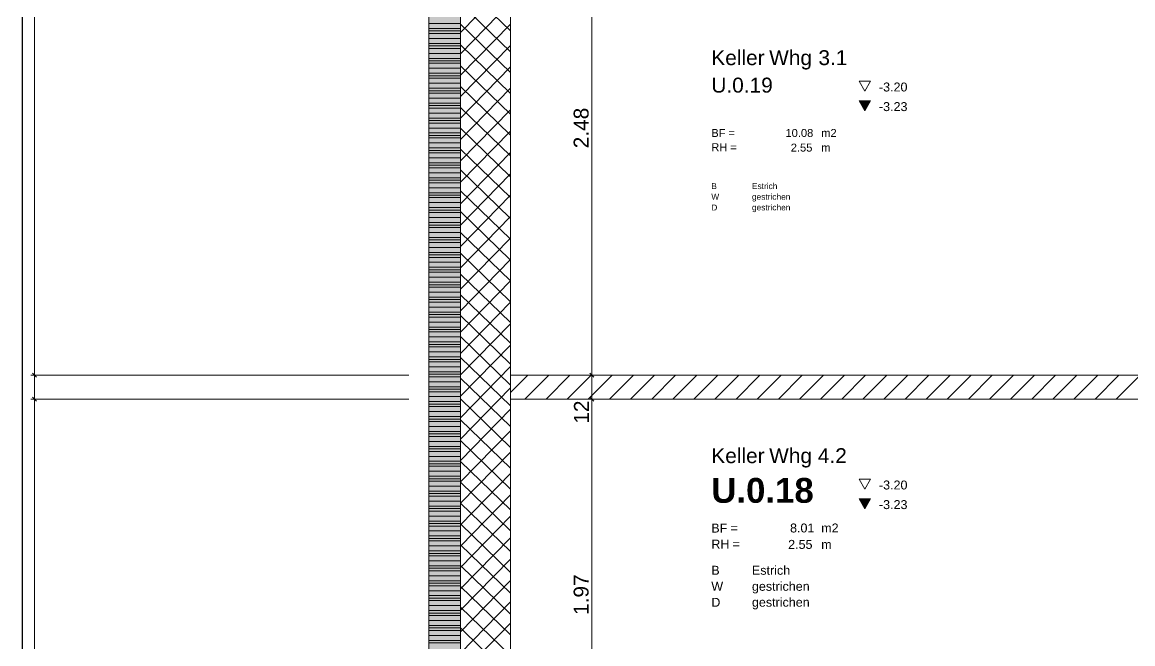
# Model space of a CAD drawing. Extents: x 0 to 1189, y 0 to 841.
# Drawn here: x 5 to 116.6, y 610.4 to 672.9 of the extents above; entities that cross this region are included whole.
import ezdxf
from ezdxf.lldxf.tags import DXFTag

# ---------------------------------------------------------------- set-up
doc = ezdxf.new("R2010")
doc.units = 0
doc.layers.get('0').update_dxf_attribs({"lineweight": 35})
for name, color, linetype, lineweight in [('211.5 Stahlbeton Kontur', 7, 'Continuous', 25), ('211.5 Stahlbeton Schraffur', 7, 'Continuous', 25), ('211.6 Mauerwerk Kontur', 7, 'Continuous', 25), ('211.6 Mauerwerk Schraffur', 7, 'Continuous', 25), ('225.2 Dämmung Aussen', 7, 'Continuous', 25), ('Bemassung', 7, 'Continuous', 25), ('Raumstempel', 7, 'Continuous', 25), ('X_Planrahmen', 7, 'Continuous', 25)]:
    doc.layers.add(name, color=color, linetype=linetype, lineweight=lineweight)
doc.styles.get("Standard").update_dxf_attribs({"font": 'arial.ttf'})
tags = doc.linetypes.add('Wipeout_Contour', pattern=[1, 0, -1]).pattern_tags.tags
tags[6:7] = [DXFTag(74, 4), DXFTag(75, 0), DXFTag(340, '0'), DXFTag(46, 1.0), DXFTag(50, 0.0), DXFTag(44, 0.0), DXFTag(45, 0.0)]
tags[4:5] = [DXFTag(74, 4), DXFTag(75, 0), DXFTag(340, '0'), DXFTag(46, 1.0), DXFTag(50, 0.0), DXFTag(44, 0.0), DXFTag(45, 0.0)]

# ---------------------------------------------------------------- blocks, each defined once
blk = doc.blocks.new('Blockreferenz-A0SO6TNL06')
at = {"color": 0, "linetype": 'ByBlock', "lineweight": -2, "ltscale": 0.25}
blk.add_line((5, 836), (5, 5), dxfattribs=at)
blk = doc.blocks.new('Referenz-A0SO6TOG06', base_point=(4.4, 96.7))
at = {"layer": '211.5 Stahlbeton Kontur', "color": 0, "lineweight": 18}
for p, q in [((49.04, 733.42), (49.04, 456.15)), ((54.04, 456.15), (54.04, 733.42))]:
    blk.add_line(p, q, dxfattribs=at)
at = {"layer": '211.5 Stahlbeton Schraffur', "color": 0, "lineweight": 13}
for p, q in [((49.04, 671.88), (54.04, 677.03)), ((54.04, 672.03), (49.04, 676.9)), ((49.04, 669.73), (54.04, 674.88)), ((54.04, 669.94), (49.04, 674.81)), ((49.04, 667.58), (54.04, 672.73)), ((54.04, 667.85), (49.04, 672.72)), ((54.04, 665.75), (49.04, 670.63)), ((49.04, 665.43), (54.04, 670.58)), ((54.04, 663.66), (49.04, 668.53)), ((49.04, 663.28), (54.04, 668.43)), ((54.04, 661.57), (49.04, 666.44)), ((49.04, 661.13), (54.04, 666.28)), ((54.04, 659.47), (49.04, 664.35)), ((49.04, 658.98), (54.04, 664.12)), ((54.04, 657.38), (49.04, 662.25)), ((49.04, 656.83), (54.04, 661.97)), ((54.04, 655.29), (49.04, 660.16)), ((49.04, 654.67), (54.04, 659.82)), ((54.04, 653.2), (49.04, 658.07)), ((49.04, 652.52), (54.04, 657.67)), ((54.04, 651.1), (49.04, 655.98)), ((49.04, 650.37), (54.04, 655.52)), ((54.04, 649.01), (49.04, 653.88)), ((49.04, 648.22), (54.04, 653.37)), ((54.04, 646.92), (49.04, 651.79)), ((49.04, 646.07), (54.04, 651.22)), ((54.04, 644.82), (49.04, 649.7)), ((49.04, 643.92), (54.04, 649.07)), ((54.04, 642.73), (49.04, 647.6)), ((49.04, 641.77), (54.04, 646.92)), ((54.04, 640.64), (49.04, 645.51)), ((49.04, 639.62), (54.04, 644.77)), ((54.04, 638.55), (49.04, 643.42)), ((49.04, 637.47), (54.04, 642.61)), ((54.04, 636.45), (49.04, 641.33)), ((49.04, 635.32), (54.04, 640.46)), ((54.04, 634.36), (49.04, 639.23)), ((49.04, 633.16), (54.04, 638.31)), ((54.04, 632.27), (49.04, 637.14)), ((49.04, 631.01), (54.04, 636.16)), ((54.04, 630.17), (49.04, 635.05)), ((49.04, 628.86), (54.04, 634.01)), ((54.04, 628.08), (49.04, 632.96)), ((49.04, 626.71), (54.04, 631.86)), ((54.04, 625.99), (49.04, 630.86)), ((49.04, 624.56), (54.04, 629.71)), ((54.04, 623.9), (49.04, 628.77)), ((49.04, 622.41), (54.04, 627.56)), ((54.04, 621.8), (49.04, 626.68)), ((49.04, 620.26), (54.04, 625.41)), ((54.04, 619.71), (49.04, 624.58)), ((49.04, 618.11), (54.04, 623.26)), ((54.04, 617.62), (49.04, 622.49)), ((49.04, 615.96), (54.04, 621.1)), ((54.04, 615.53), (49.04, 620.4)), ((49.04, 613.81), (54.04, 618.95)), ((54.04, 613.43), (49.04, 618.31)), ((49.04, 611.65), (54.04, 616.8)), ((54.04, 611.34), (49.04, 616.21)), ((49.04, 609.5), (54.04, 614.65)), ((54.04, 609.25), (49.04, 614.12)), ((49.04, 607.35), (54.04, 612.5)), ((54.04, 607.15), (49.04, 612.03))]:
    blk.add_line(p, q, dxfattribs=at)
at = {"layer": '211.6 Mauerwerk Kontur', "color": 0, "lineweight": 18}
for p, q in [((54.04, 637.44), (54.04, 635.04)), ((135.34, 637.44), (54.04, 637.44)), ((54.04, 635.04), (135.34, 635.04))]:
    blk.add_line(p, q, dxfattribs=at)
at = {"layer": '211.6 Mauerwerk Schraffur', "color": 0, "lineweight": 13}
for p, q in [((54.04, 635.7), (55.79, 637.44)), ((55.51, 635.04), (57.91, 637.44)), ((57.63, 635.04), (60.03, 637.44)), ((59.75, 635.04), (62.15, 637.44)), ((61.87, 635.04), (64.27, 637.44)), ((64, 635.04), (66.4, 637.44)), ((66.12, 635.04), (68.52, 637.44)), ((68.24, 635.04), (70.64, 637.44)), ((70.36, 635.04), (72.76, 637.44)), ((72.48, 635.04), (74.88, 637.44)), ((74.6, 635.04), (77, 637.44)), ((76.72, 635.04), (79.12, 637.44)), ((78.84, 635.04), (81.24, 637.44)), ((80.97, 635.04), (83.37, 637.44)), ((83.09, 635.04), (85.49, 637.44)), ((85.21, 635.04), (87.61, 637.44)), ((87.33, 635.04), (89.73, 637.44)), ((89.45, 635.04), (91.85, 637.44)), ((91.57, 635.04), (93.97, 637.44)), ((93.69, 635.04), (96.09, 637.44)), ((95.81, 635.04), (98.21, 637.44)), ((97.94, 635.04), (100.34, 637.44)), ((100.06, 635.04), (102.46, 637.44)), ((102.18, 635.04), (104.58, 637.44)), ((104.3, 635.04), (106.7, 637.44)), ((106.42, 635.04), (108.82, 637.44)), ((108.54, 635.04), (110.94, 637.44)), ((110.66, 635.04), (113.06, 637.44)), ((112.78, 635.04), (115.18, 637.44)), ((114.91, 635.04), (117.31, 637.44))]:
    blk.add_line(p, q, dxfattribs=at)
at = {"layer": '225.2 Dämmung Aussen', "color": 0, "linetype": 'Wipeout_Contour', "lineweight": 0, "ltscale": 21.881514}
for p, q in [((45.85, 733.42), (45.85, 456.15)), ((45.85, 733.42), (45.85, 456.15)), ((45.85, 733.42), (45.85, 456.15)), ((49.04, 456.15), (49.04, 733.42)), ((49.04, 456.15), (49.04, 733.42)), ((49.04, 456.15), (49.04, 733.42))]:
    blk.add_line(p, q, dxfattribs=at)
at = {"layer": '225.2 Dämmung Aussen', "color": 0, "lineweight": 13}
for p, q in [((45.85, 456.15), (45.85, 733.42)), ((49.04, 733.42), (49.04, 456.15)), ((45.85, 672.78), (49.04, 672.78)), ((45.85, 672.78), (49.04, 672.78)), ((45.85, 672.78), (49.04, 672.78)), ((45.85, 672.28), (49.04, 672.28)), ((45.85, 672.03), (49.04, 672.03)), ((45.85, 672.03), (49.04, 672.03)), ((45.85, 671.78), (49.04, 671.78)), ((45.85, 671.28), (49.04, 671.28)), ((45.85, 671.28), (49.04, 671.28)), ((45.85, 671.28), (49.04, 671.28)), ((45.85, 670.78), (49.04, 670.78)), ((45.85, 670.53), (49.04, 670.53)), ((45.85, 670.53), (49.04, 670.53)), ((45.85, 670.28), (49.04, 670.28)), ((45.85, 669.78), (49.04, 669.78)), ((45.85, 669.78), (49.04, 669.78)), ((45.85, 669.78), (49.04, 669.78)), ((45.85, 669.28), (49.04, 669.28)), ((45.85, 669.03), (49.04, 669.03)), ((45.85, 669.03), (49.04, 669.03)), ((45.85, 668.78), (49.04, 668.78)), ((45.85, 668.28), (49.04, 668.28)), ((45.85, 668.28), (49.04, 668.28)), ((45.85, 668.28), (49.04, 668.28)), ((45.85, 667.78), (49.04, 667.78)), ((45.85, 667.53), (49.04, 667.53)), ((45.85, 667.53), (49.04, 667.53)), ((45.85, 667.28), (49.04, 667.28)), ((45.85, 666.78), (49.04, 666.78)), ((45.85, 666.78), (49.04, 666.78)), ((45.85, 666.78), (49.04, 666.78)), ((45.85, 666.28), (49.04, 666.28)), ((45.85, 666.03), (49.04, 666.03)), ((45.85, 666.03), (49.04, 666.03)), ((45.85, 665.78), (49.04, 665.78)), ((45.85, 665.28), (49.04, 665.28)), ((45.85, 665.28), (49.04, 665.28)), ((45.85, 665.28), (49.04, 665.28)), ((45.85, 664.78), (49.04, 664.78)), ((45.85, 664.53), (49.04, 664.53)), ((45.85, 664.53), (49.04, 664.53)), ((45.85, 664.28), (49.04, 664.28)), ((45.85, 663.78), (49.04, 663.78)), ((45.85, 663.78), (49.04, 663.78)), ((45.85, 663.78), (49.04, 663.78)), ((45.85, 663.28), (49.04, 663.28)), ((45.85, 663.03), (49.04, 663.03)), ((45.85, 663.03), (49.04, 663.03)), ((45.85, 662.78), (49.04, 662.78)), ((45.85, 662.28), (49.04, 662.28)), ((45.85, 662.28), (49.04, 662.28)), ((45.85, 662.28), (49.04, 662.28)), ((45.85, 661.78), (49.04, 661.78)), ((45.85, 661.53), (49.04, 661.53)), ((45.85, 661.53), (49.04, 661.53)), ((45.85, 661.28), (49.04, 661.28)), ((45.85, 660.78), (49.04, 660.78)), ((45.85, 660.78), (49.04, 660.78)), ((45.85, 660.78), (49.04, 660.78)), ((45.85, 660.28), (49.04, 660.28)), ((45.85, 660.03), (49.04, 660.03)), ((45.85, 660.03), (49.04, 660.03)), ((45.85, 659.78), (49.04, 659.78)), ((45.85, 659.28), (49.04, 659.28)), ((45.85, 659.28), (49.04, 659.28)), ((45.85, 659.28), (49.04, 659.28)), ((45.85, 658.78), (49.04, 658.78)), ((45.85, 658.53), (49.04, 658.53)), ((45.85, 658.53), (49.04, 658.53)), ((45.85, 658.28), (49.04, 658.28)), ((45.85, 657.78), (49.04, 657.78)), ((45.85, 657.78), (49.04, 657.78)), ((45.85, 657.78), (49.04, 657.78)), ((45.85, 657.28), (49.04, 657.28)), ((45.85, 657.03), (49.04, 657.03)), ((45.85, 657.03), (49.04, 657.03)), ((45.85, 656.78), (49.04, 656.78)), ((45.85, 656.28), (49.04, 656.28)), ((45.85, 656.28), (49.04, 656.28)), ((45.85, 656.28), (49.04, 656.28)), ((45.85, 655.78), (49.04, 655.78)), ((45.85, 655.53), (49.04, 655.53)), ((45.85, 655.53), (49.04, 655.53)), ((45.85, 655.28), (49.04, 655.28)), ((45.85, 654.78), (49.04, 654.78)), ((45.85, 654.78), (49.04, 654.78)), ((45.85, 654.78), (49.04, 654.78)), ((45.85, 654.28), (49.04, 654.28)), ((45.85, 654.03), (49.04, 654.03)), ((45.85, 654.03), (49.04, 654.03)), ((45.85, 653.78), (49.04, 653.78)), ((45.85, 653.28), (49.04, 653.28)), ((45.85, 653.28), (49.04, 653.28)), ((45.85, 653.28), (49.04, 653.28)), ((45.85, 652.78), (49.04, 652.78)), ((45.85, 652.53), (49.04, 652.53)), ((45.85, 652.53), (49.04, 652.53)), ((45.85, 652.28), (49.04, 652.28)), ((45.85, 651.78), (49.04, 651.78)), ((45.85, 651.78), (49.04, 651.78)), ((45.85, 651.78), (49.04, 651.78)), ((45.85, 651.28), (49.04, 651.28)), ((45.85, 651.03), (49.04, 651.03)), ((45.85, 651.03), (49.04, 651.03)), ((45.85, 650.78), (49.04, 650.78)), ((45.85, 650.28), (49.04, 650.28)), ((45.85, 650.28), (49.04, 650.28)), ((45.85, 650.28), (49.04, 650.28)), ((45.85, 649.78), (49.04, 649.78)), ((45.85, 649.53), (49.04, 649.53)), ((45.85, 649.53), (49.04, 649.53)), ((45.85, 649.28), (49.04, 649.28)), ((45.85, 648.78), (49.04, 648.78)), ((45.85, 648.78), (49.04, 648.78)), ((45.85, 648.78), (49.04, 648.78)), ((45.85, 648.28), (49.04, 648.28)), ((45.85, 648.03), (49.04, 648.03)), ((45.85, 648.03), (49.04, 648.03)), ((45.85, 647.78), (49.04, 647.78)), ((45.85, 647.28), (49.04, 647.28)), ((45.85, 647.28), (49.04, 647.28)), ((45.85, 647.28), (49.04, 647.28)), ((45.85, 646.78), (49.04, 646.78)), ((45.85, 646.53), (49.04, 646.53)), ((45.85, 646.53), (49.04, 646.53)), ((45.85, 646.28), (49.04, 646.28)), ((45.85, 645.78), (49.04, 645.78)), ((45.85, 645.78), (49.04, 645.78)), ((45.85, 645.78), (49.04, 645.78)), ((45.85, 645.28), (49.04, 645.28)), ((45.85, 645.03), (49.04, 645.03)), ((45.85, 645.03), (49.04, 645.03)), ((45.85, 644.78), (49.04, 644.78)), ((45.85, 644.28), (49.04, 644.28)), ((45.85, 644.28), (49.04, 644.28)), ((45.85, 644.28), (49.04, 644.28)), ((45.85, 643.78), (49.04, 643.78)), ((45.85, 643.53), (49.04, 643.53)), ((45.85, 643.53), (49.04, 643.53)), ((45.85, 643.28), (49.04, 643.28)), ((45.85, 642.78), (49.04, 642.78)), ((45.85, 642.78), (49.04, 642.78)), ((45.85, 642.78), (49.04, 642.78)), ((45.85, 642.28), (49.04, 642.28)), ((45.85, 642.03), (49.04, 642.03)), ((45.85, 642.03), (49.04, 642.03)), ((45.85, 641.78), (49.04, 641.78)), ((45.85, 641.28), (49.04, 641.28)), ((45.85, 641.28), (49.04, 641.28)), ((45.85, 641.28), (49.04, 641.28)), ((45.85, 640.78), (49.04, 640.78)), ((45.85, 640.53), (49.04, 640.53)), ((45.85, 640.53), (49.04, 640.53)), ((45.85, 640.28), (49.04, 640.28)), ((45.85, 639.78), (49.04, 639.78)), ((45.85, 639.78), (49.04, 639.78)), ((45.85, 639.78), (49.04, 639.78)), ((45.85, 639.28), (49.04, 639.28)), ((45.85, 639.03), (49.04, 639.03)), ((45.85, 639.03), (49.04, 639.03)), ((45.85, 638.78), (49.04, 638.78)), ((45.85, 638.28), (49.04, 638.28)), ((45.85, 638.28), (49.04, 638.28)), ((45.85, 638.28), (49.04, 638.28)), ((45.85, 637.78), (49.04, 637.78)), ((45.85, 637.53), (49.04, 637.53)), ((45.85, 637.53), (49.04, 637.53)), ((45.85, 637.28), (49.04, 637.28)), ((45.85, 636.78), (49.04, 636.78)), ((45.85, 636.78), (49.04, 636.78)), ((45.85, 636.78), (49.04, 636.78)), ((45.85, 636.28), (49.04, 636.28)), ((45.85, 636.03), (49.04, 636.03)), ((45.85, 636.03), (49.04, 636.03)), ((45.85, 635.78), (49.04, 635.78)), ((45.85, 635.28), (49.04, 635.28)), ((45.85, 635.28), (49.04, 635.28)), ((45.85, 635.28), (49.04, 635.28)), ((45.85, 634.78), (49.04, 634.78)), ((45.85, 634.53), (49.04, 634.53)), ((45.85, 634.53), (49.04, 634.53)), ((45.85, 634.28), (49.04, 634.28)), ((45.85, 633.78), (49.04, 633.78)), ((45.85, 633.78), (49.04, 633.78)), ((45.85, 633.78), (49.04, 633.78)), ((45.85, 633.28), (49.04, 633.28)), ((45.85, 633.03), (49.04, 633.03)), ((45.85, 633.03), (49.04, 633.03)), ((45.85, 632.78), (49.04, 632.78)), ((45.85, 632.28), (49.04, 632.28)), ((45.85, 632.28), (49.04, 632.28)), ((45.85, 632.28), (49.04, 632.28)), ((45.85, 631.78), (49.04, 631.78)), ((45.85, 631.53), (49.04, 631.53)), ((45.85, 631.53), (49.04, 631.53)), ((45.85, 631.28), (49.04, 631.28)), ((45.85, 630.78), (49.04, 630.78)), ((45.85, 630.78), (49.04, 630.78)), ((45.85, 630.78), (49.04, 630.78)), ((45.85, 630.28), (49.04, 630.28)), ((45.85, 630.03), (49.04, 630.03)), ((45.85, 630.03), (49.04, 630.03)), ((45.85, 629.78), (49.04, 629.78)), ((45.85, 629.28), (49.04, 629.28)), ((45.85, 629.28), (49.04, 629.28)), ((45.85, 629.28), (49.04, 629.28)), ((45.85, 628.78), (49.04, 628.78)), ((45.85, 628.53), (49.04, 628.53)), ((45.85, 628.53), (49.04, 628.53)), ((45.85, 628.28), (49.04, 628.28)), ((45.85, 627.78), (49.04, 627.78)), ((45.85, 627.78), (49.04, 627.78)), ((45.85, 627.78), (49.04, 627.78)), ((45.85, 627.28), (49.04, 627.28)), ((45.85, 627.03), (49.04, 627.03)), ((45.85, 627.03), (49.04, 627.03)), ((45.85, 626.78), (49.04, 626.78)), ((45.85, 626.28), (49.04, 626.28)), ((45.85, 626.28), (49.04, 626.28)), ((45.85, 626.28), (49.04, 626.28)), ((45.85, 625.78), (49.04, 625.78)), ((45.85, 625.53), (49.04, 625.53)), ((45.85, 625.53), (49.04, 625.53)), ((45.85, 625.28), (49.04, 625.28)), ((45.85, 624.78), (49.04, 624.78)), ((45.85, 624.78), (49.04, 624.78)), ((45.85, 624.78), (49.04, 624.78)), ((45.85, 624.28), (49.04, 624.28)), ((45.85, 624.03), (49.04, 624.03)), ((45.85, 624.03), (49.04, 624.03)), ((45.85, 623.78), (49.04, 623.78)), ((45.85, 623.28), (49.04, 623.28)), ((45.85, 623.28), (49.04, 623.28)), ((45.85, 623.28), (49.04, 623.28)), ((45.85, 622.78), (49.04, 622.78)), ((45.85, 622.53), (49.04, 622.53)), ((45.85, 622.53), (49.04, 622.53)), ((45.85, 622.28), (49.04, 622.28)), ((45.85, 621.78), (49.04, 621.78)), ((45.85, 621.78), (49.04, 621.78)), ((45.85, 621.78), (49.04, 621.78)), ((45.85, 621.28), (49.04, 621.28)), ((45.85, 621.03), (49.04, 621.03)), ((45.85, 621.03), (49.04, 621.03)), ((45.85, 620.78), (49.04, 620.78)), ((45.85, 620.28), (49.04, 620.28)), ((45.85, 620.28), (49.04, 620.28)), ((45.85, 620.28), (49.04, 620.28)), ((45.85, 619.78), (49.04, 619.78)), ((45.85, 619.53), (49.04, 619.53)), ((45.85, 619.53), (49.04, 619.53)), ((45.85, 619.28), (49.04, 619.28)), ((45.85, 618.78), (49.04, 618.78)), ((45.85, 618.78), (49.04, 618.78)), ((45.85, 618.78), (49.04, 618.78)), ((45.85, 618.28), (49.04, 618.28)), ((45.85, 618.03), (49.04, 618.03)), ((45.85, 618.03), (49.04, 618.03)), ((45.85, 617.78), (49.04, 617.78)), ((45.85, 617.28), (49.04, 617.28)), ((45.85, 617.28), (49.04, 617.28)), ((45.85, 617.28), (49.04, 617.28)), ((45.85, 616.78), (49.04, 616.78)), ((45.85, 616.53), (49.04, 616.53)), ((45.85, 616.53), (49.04, 616.53)), ((45.85, 616.28), (49.04, 616.28)), ((45.85, 615.78), (49.04, 615.78)), ((45.85, 615.78), (49.04, 615.78)), ((45.85, 615.78), (49.04, 615.78)), ((45.85, 615.28), (49.04, 615.28)), ((45.85, 615.03), (49.04, 615.03)), ((45.85, 615.03), (49.04, 615.03)), ((45.85, 614.78), (49.04, 614.78)), ((45.85, 614.28), (49.04, 614.28)), ((45.85, 614.28), (49.04, 614.28)), ((45.85, 614.28), (49.04, 614.28)), ((45.85, 613.78), (49.04, 613.78)), ((45.85, 613.53), (49.04, 613.53)), ((45.85, 613.53), (49.04, 613.53)), ((45.85, 613.28), (49.04, 613.28)), ((45.85, 612.78), (49.04, 612.78)), ((45.85, 612.78), (49.04, 612.78)), ((45.85, 612.78), (49.04, 612.78)), ((45.85, 612.28), (49.04, 612.28)), ((45.85, 612.03), (49.04, 612.03)), ((45.85, 612.03), (49.04, 612.03)), ((45.85, 611.78), (49.04, 611.78)), ((45.85, 611.28), (49.04, 611.28)), ((45.85, 611.28), (49.04, 611.28)), ((45.85, 611.28), (49.04, 611.28)), ((45.85, 610.78), (49.04, 610.78)), ((45.85, 610.53), (49.04, 610.53)), ((45.85, 610.53), (49.04, 610.53))]:
    blk.add_line(p, q, dxfattribs=at)
at = {"layer": '225.2 Dämmung Aussen', "color": 7, "linetype": 'Wipeout_Contour', "lineweight": 0, "ltscale": 21.881514, "true_color": 0xffffff}
for points in [[(45.85, 456.15), (49.04, 456.15), (45.85, 733.42)], [(49.04, 456.15), (45.85, 733.42), (49.04, 733.42)], [(45.85, 456.15), (49.04, 456.15), (45.85, 733.42)], [(49.04, 456.15), (45.85, 733.42), (49.04, 733.42)], [(45.85, 456.15), (49.04, 456.15), (45.85, 733.42)], [(49.04, 456.15), (45.85, 733.42), (49.04, 733.42)]]:
    blk.add_solid(points, dxfattribs=at)
at = {"layer": 'Bemassung', "color": 0, "lineweight": 13}
for p, q in [((6.23, 687.04), (6.23, 637.44)), ((62.23, 637.44), (62.23, 687.04)), ((5.85, 637.44), (43.85, 637.44)), ((5.85, 637.44), (43.85, 637.44)), ((6.03, 637.64), (6.43, 637.24)), ((6.43, 637.24), (6.03, 637.64)), ((6.23, 637.74), (6.23, 637.44)), ((6.23, 637.44), (6.23, 637.14)), ((6.23, 637.44), (6.23, 635.04)), ((62.6, 637.44), (56.04, 637.44)), ((62.6, 637.44), (56.04, 637.44)), ((62.03, 637.64), (62.43, 637.24)), ((62.43, 637.24), (62.03, 637.64)), ((62.23, 637.44), (62.23, 637.74)), ((62.23, 637.14), (62.23, 637.44)), ((62.23, 635.04), (62.23, 637.44)), ((5.85, 635.04), (43.85, 635.04)), ((5.85, 635.04), (43.85, 635.04)), ((6.43, 634.84), (6.03, 635.24)), ((6.03, 635.24), (6.43, 634.84)), ((6.23, 635.34), (6.23, 635.04)), ((6.23, 635.04), (6.23, 595.64)), ((6.23, 635.04), (6.23, 634.74)), ((62.6, 635.04), (56.04, 635.04)), ((62.6, 635.04), (56.04, 635.04)), ((62.43, 634.84), (62.03, 635.24)), ((62.03, 635.24), (62.43, 634.84)), ((62.23, 635.04), (62.23, 635.34)), ((62.23, 595.64), (62.23, 635.04)), ((62.23, 634.74), (62.23, 635.04))]:
    blk.add_line(p, q, dxfattribs=at)
at = {"layer": 'Raumstempel', "color": 0, "lineweight": 13}
for p, q in [((89.07, 667), (89.65, 665.99)), ((90.23, 667), (89.07, 667)), ((89.65, 665.99), (90.23, 667)), ((89.07, 665), (89.65, 663.99)), ((90.23, 665), (89.07, 665)), ((89.65, 663.99), (90.23, 665)), ((89.07, 627), (89.65, 625.99)), ((90.23, 627), (89.07, 627)), ((89.65, 625.99), (90.23, 627)), ((89.07, 625), (89.65, 623.99)), ((90.23, 625), (89.07, 625)), ((89.65, 623.99), (90.23, 625))]:
    blk.add_line(p, q, dxfattribs=at)
for points in [[(89.65, 663.99), (89.65, 665), (89.07, 665)], [(89.65, 663.99), (90.23, 665), (89.65, 665)], [(89.65, 623.99), (89.65, 625), (89.07, 625)], [(89.65, 623.99), (90.23, 625), (89.65, 625)]]:
    blk.add_solid(points, dxfattribs=at)
at = {"layer": 'Bemassung', "color": 0, "linetype": 'Continuous', "lineweight": 13, "ltscale": 0.13, "char_height": 1.5, "attachment_point": 1, "rotation": 90}
for s, insert in [('{\\fArial;2.48}', (60.4, 660.24)), ('{\\fArial;12}', (60.43, 632.56)), ('{\\fArial;1.97}', (60.4, 613.34))]:
    blk.add_mtext(s, dxfattribs=dict(at, insert=insert))
at = {"layer": 'Raumstempel', "color": 0, "lineweight": 13, "attachment_point": 1}
for s, insert, char_height in [('{\\fArial;Keller}', (74.23, 670.1), 1.5), ('{\\fArial;Whg}', (80.04, 670.1), 1.5), ('{\\fArial;3.1}', (84.99, 670.1), 1.5), ('{\\fArial;U.0.19}', (74.23, 667.34), 1.5), ('{\\fArial;-3.20}', (91.07, 666.85), 0.9), ('{\\fArial;-3.23}', (91.07, 664.88), 0.9), ('{\\fArial;BF}', (74.23, 662.18), 0.8), ('{\\fArial;=}', (75.95, 662.18), 0.8), ('{\\fArial;10.08}', (81.68, 662.18), 0.8), ('{\\fArial;m2}', (85.27, 662.18), 0.8), ('{\\fArial;RH}', (74.23, 660.75), 0.8), ('{\\fArial;=}', (76.13, 660.75), 0.8), ('{\\fArial;2.55}', (82.21, 660.71), 0.8), ('{\\fArial;m}', (85.27, 660.71), 0.8), ('{\\fArial;B}', (74.23, 656.74), 0.6), ('{\\fArial;Estrich}', (78.31, 656.74), 0.6), ('{\\fArial;W}', (74.23, 655.67), 0.6), ('{\\fArial;gestrichen}', (78.31, 655.67), 0.6), ('{\\fArial;D}', (74.23, 654.59), 0.6), ('{\\fArial;gestrichen}', (78.31, 654.6), 0.6), ('{\\fArial;Keller}', (74.23, 630.1), 1.5), ('{\\fArial;Whg}', (80.04, 630.1), 1.5), ('{\\fArial;4.2}', (84.93, 630.1), 1.5), ('{\\fArial|b1|i0;U.0.18}', (74.23, 627.11), 2.5), ('{\\fArial;-3.20}', (91.07, 626.85), 0.9), ('{\\fArial;-3.23}', (91.07, 624.88), 0.9), ('{\\fArial;BF}', (74.23, 622.52), 0.9), ('{\\fArial;=}', (76.16, 622.52), 0.9), ('{\\fArial;8.01}', (82.14, 622.53), 0.9), ('{\\fArial;m2}', (85.27, 622.53), 0.9), ('{\\fArial;RH}', (74.23, 620.91), 0.9), ('{\\fArial;=}', (76.36, 620.91), 0.9), ('{\\fArial;2.55}', (81.95, 620.88), 0.9), ('{\\fArial;m}', (85.27, 620.87), 0.9), ('{\\fArial;B}', (74.23, 618.28), 0.9), ('{\\fArial;Estrich}', (78.31, 618.28), 0.9), ('{\\fArial;W}', (74.23, 616.67), 0.9), ('{\\fArial;gestrichen}', (78.31, 616.67), 0.9), ('{\\fArial;D}', (74.23, 615.06), 0.9), ('{\\fArial;gestrichen}', (78.31, 615.07), 0.9)]:
    blk.add_mtext(s, dxfattribs=dict(at, insert=insert, char_height=char_height))

msp = doc.modelspace()

# ---------------------------------------------------------------- block references
at = {"color": 8, "lineweight": 25, "ltscale": 0.25, "true_color": 0x808080}
msp.add_blockref('Referenz-A0SO6TOG06', (4.4, 96.7), dxfattribs=at)
at = {"layer": 'X_Planrahmen', "ltscale": 0.25}
msp.add_blockref('Blockreferenz-A0SO6TNL06', (0, 0), dxfattribs=at)

doc.saveas('drawing.dxf')
